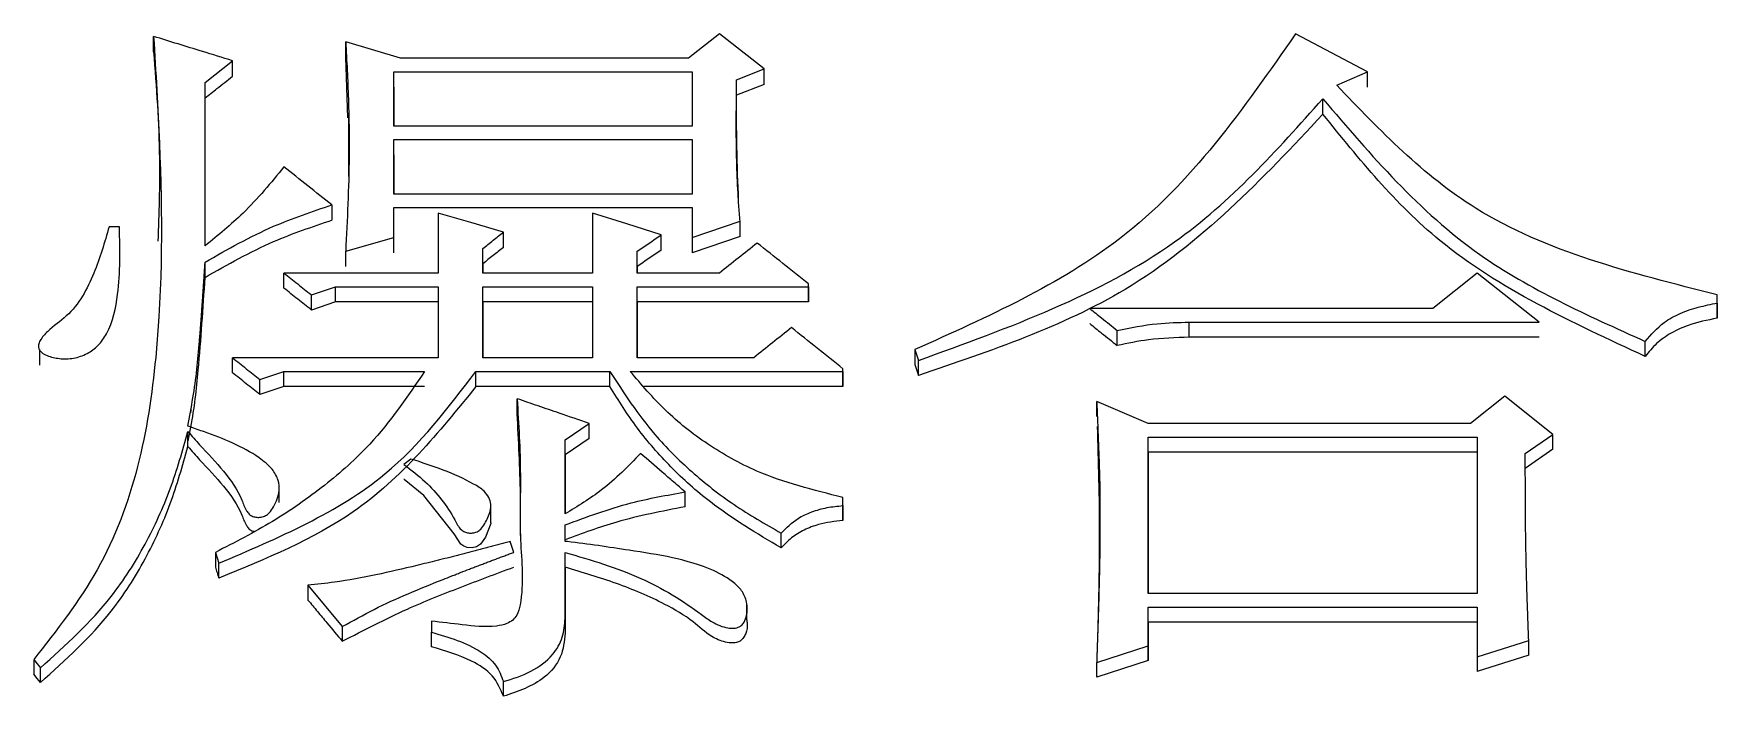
# Model space of a CAD drawing. Header units: millimetres. Extents: x 5659 to 7608, y 3628 to 5007.
# Drawn here: x 6105.15 to 6110.46, y 4806.49 to 4808.58 of the extents above; entities that cross this region are included whole.
import ezdxf

# ---------------------------------------------------------------- set-up
doc = ezdxf.new("R2010")
doc.units = ezdxf.units.MM

msp = doc.modelspace()

# ---------------------------------------------------------------- linework, layer by layer
at = {"color": 7, "linetype": 'Continuous', "lineweight": 25}
for p, q in [((6105.5261, 4808.5214), (6105.5261, 4808.5701)), ((6106.3051, 4808.5017), (6106.132, 4808.553)), ((6106.132, 4808.5043), (6106.132, 4808.553)), ((6107.3111, 4808.5787), (6107.2137, 4808.5017)), ((6107.4517, 4808.4675), (6107.3111, 4808.5787)), ((6109.3555, 4808.4589), (6109.1284, 4808.5787)), ((6106.139, 4808.3132), (6106.132, 4808.5043)), ((6105.6885, 4808.4247), (6105.775, 4808.4932)), ((6105.775, 4808.4445), (6105.775, 4808.4932)), ((6106.2834, 4808.4589), (6107.2245, 4808.4589)), ((6106.2834, 4808.2877), (6106.2834, 4808.4589)), ((6106.2834, 4808.4103), (6106.2834, 4808.4589)), ((6107.2245, 4808.4589), (6107.2245, 4808.2877)), ((6107.3652, 4808.4333), (6107.4517, 4808.4675)), ((6107.4517, 4808.4189), (6107.4517, 4808.4675)), ((6109.3555, 4808.4103), (6109.3555, 4808.4589)), ((6105.6885, 4807.9102), (6105.6885, 4808.4247)), ((6105.6885, 4808.3761), (6105.6885, 4808.4247)), ((6106.2834, 4808.4103), (6106.2834, 4808.2877)), ((6107.3652, 4808.3847), (6107.3652, 4808.4333)), ((6107.4517, 4808.4189), (6107.3652, 4808.3847)), ((6105.6885, 4807.9148), (6105.6885, 4808.3761)), ((6109.2149, 4808.3249), (6109.2149, 4808.3734)), ((6106.1409, 4808.3148), (6106.1405, 4808.1287)), ((6107.2245, 4808.2877), (6106.2834, 4808.2877)), ((6106.2834, 4808.2449), (6107.2245, 4808.2449)), ((6106.2834, 4808.0733), (6106.2834, 4808.2449)), ((6106.2834, 4808.1965), (6106.2834, 4808.2449)), ((6107.2245, 4808.2449), (6107.2245, 4808.0733)), ((6106.2834, 4808.1965), (6106.2834, 4808.0733)), ((6106.0887, 4808.039), (6106.0887, 4807.9909)), ((6107.2245, 4808.0733), (6106.2834, 4808.0733)), ((6106.2834, 4807.9359), (6106.2834, 4808.0304)), ((6106.2834, 4808.0304), (6107.2245, 4808.0304)), ((6106.2834, 4807.9823), (6106.2834, 4808.0304)), ((6107.2245, 4808.0304), (6107.2245, 4807.9359)), ((6105.418, 4807.9703), (6105.3856, 4807.9703)), ((6106.424, 4808.0132), (6106.4241, 4807.8242)), ((6106.9108, 4808.0132), (6106.9108, 4807.8242)), ((6107.2245, 4807.9359), (6107.376, 4807.9875)), ((6107.376, 4807.9395), (6107.376, 4807.9875)), ((6106.132, 4807.893), (6106.2834, 4807.9359)), ((6106.2834, 4807.888), (6106.2834, 4807.9359)), ((6106.6296, 4807.9052), (6106.6296, 4807.9531)), ((6107.1272, 4807.8966), (6107.1272, 4807.9445)), ((6107.376, 4807.9395), (6107.2245, 4807.888)), ((6107.2245, 4807.9359), (6107.2245, 4807.888)), ((6105.4199, 4807.8899), (6105.4199, 4807.8902)), ((6106.132, 4807.8451), (6106.132, 4807.893)), ((6106.5647, 4807.8242), (6106.5647, 4807.9016)), ((6106.5647, 4807.8537), (6106.5647, 4807.9016)), ((6107.0515, 4807.8242), (6107.0515, 4807.893)), ((6107.0515, 4807.8451), (6107.0515, 4807.893)), ((6105.6885, 4807.8107), (6105.6885, 4807.8586)), ((6106.4241, 4807.8242), (6105.9373, 4807.8242)), ((6106.5647, 4807.8537), (6106.5647, 4807.8242)), ((6106.9108, 4807.8242), (6106.5647, 4807.8242)), ((6107.0515, 4807.8451), (6107.0515, 4807.8242)), ((6107.3111, 4807.8242), (6107.0515, 4807.8242)), ((6109.7017, 4807.8242), (6109.5611, 4807.7124)), ((6109.8964, 4807.6693), (6109.7017, 4807.8242)), ((6106.0995, 4807.7812), (6106.4241, 4807.7812)), ((6106.0995, 4807.7334), (6106.0995, 4807.7812)), ((6106.4241, 4807.7812), (6106.4241, 4807.5573)), ((6106.5647, 4807.7812), (6106.9108, 4807.7812)), ((6106.5647, 4807.5573), (6106.5647, 4807.7812)), ((6106.5647, 4807.7334), (6106.5647, 4807.7812)), ((6106.9108, 4807.7812), (6106.9108, 4807.5573)), ((6107.0515, 4807.7812), (6107.5923, 4807.7812)), ((6107.0515, 4807.5573), (6107.0515, 4807.7812)), ((6107.0515, 4807.7334), (6107.0515, 4807.7812)), ((6107.5923, 4807.7812), (6107.5923, 4807.7898)), ((6107.5923, 4807.742), (6107.5923, 4807.7898)), ((6107.5923, 4807.7812), (6107.5923, 4807.7334)), ((6106.0238, 4807.7077), (6106.0238, 4807.7554)), ((6106.0995, 4807.7334), (6106.0238, 4807.7077)), ((6106.4241, 4807.7334), (6106.0995, 4807.7334)), ((6106.5647, 4807.7334), (6106.5647, 4807.5573)), ((6106.9108, 4807.7334), (6106.5647, 4807.7334)), ((6107.0515, 4807.7334), (6107.0515, 4807.5573)), ((6107.5923, 4807.7334), (6107.0515, 4807.7334)), ((6107.5923, 4807.7334), (6107.5923, 4807.742)), ((6109.5611, 4807.7124), (6108.4793, 4807.7124)), ((6110.4589, 4807.7296), (6110.4589, 4807.7554)), ((6110.4589, 4807.7077), (6110.4589, 4807.7554)), ((6110.4589, 4807.7296), (6110.4589, 4807.6819)), ((6108.793, 4807.6693), (6109.8964, 4807.6693)), ((6108.793, 4807.6217), (6108.793, 4807.6693)), ((6108.5659, 4807.5959), (6108.5659, 4807.6435)), ((6109.8964, 4807.6217), (6108.793, 4807.6217)), ((6110.2318, 4807.5615), (6110.2317, 4807.609)), ((6105.1663, 4807.5813), (6105.1663, 4807.5335)), ((6106.4241, 4807.5573), (6105.775, 4807.5573)), ((6106.9108, 4807.5573), (6106.5647, 4807.5573)), ((6107.4192, 4807.5573), (6107.0515, 4807.5573)), ((6107.9277, 4807.5832), (6107.9385, 4807.5487)), ((6107.9277, 4807.5832), (6107.9277, 4807.5357)), ((6107.9385, 4807.5013), (6107.9385, 4807.5487)), ((6105.9373, 4807.5142), (6106.3808, 4807.5142)), ((6106.543, 4807.5142), (6106.9649, 4807.5142)), ((6106.543, 4807.4668), (6106.543, 4807.5142)), ((6106.9649, 4807.4668), (6106.9649, 4807.5142)), ((6107.0298, 4807.5142), (6107.7005, 4807.5142)), ((6107.7005, 4807.5142), (6107.7005, 4807.5228)), ((6107.7005, 4807.4754), (6107.7005, 4807.5228)), ((6107.7005, 4807.5142), (6107.7005, 4807.4668)), ((6107.9277, 4807.5357), (6107.9385, 4807.5013)), ((6105.8616, 4807.441), (6105.8616, 4807.4883)), ((6105.9373, 4807.4668), (6105.8616, 4807.441)), ((6106.3808, 4807.4668), (6105.9373, 4807.4668)), ((6106.9649, 4807.4668), (6106.543, 4807.4668)), ((6107.7005, 4807.4668), (6107.0728, 4807.4668)), ((6107.7005, 4807.4668), (6107.7005, 4807.4754)), ((6106.6729, 4807.3807), (6106.6728, 4807.428)), ((6108.6632, 4807.3503), (6108.501, 4807.4194)), ((6108.501, 4807.3721), (6108.501, 4807.4194)), ((6109.7882, 4807.4366), (6109.6801, 4807.3503)), ((6109.9397, 4807.3158), (6109.7882, 4807.4366)), ((6106.8243, 4807.2985), (6106.9, 4807.3503)), ((6106.9, 4807.3031), (6106.9, 4807.3503)), ((6109.6801, 4807.3503), (6108.6632, 4807.3503)), ((6105.6344, 4807.2773), (6105.6344, 4807.3245)), ((6106.9, 4807.3031), (6106.8243, 4807.2514)), ((6106.8243, 4807.0652), (6106.8243, 4807.2985)), ((6106.8243, 4807.2514), (6106.8243, 4807.2985)), ((6108.6632, 4807.3071), (6109.7017, 4807.3072)), ((6108.6632, 4806.814), (6108.6632, 4807.3071)), ((6108.6632, 4807.26), (6108.6632, 4807.3071)), ((6109.7017, 4807.3072), (6109.7017, 4806.814)), ((6109.8531, 4807.2553), (6109.9397, 4807.3158)), ((6109.9397, 4807.2686), (6109.9397, 4807.3158)), ((6106.3376, 4807.2381), (6106.3159, 4807.2208)), ((6106.8243, 4807.2514), (6106.8243, 4807.0652)), ((6108.6632, 4807.26), (6108.6632, 4806.814)), ((6109.7017, 4807.26), (6108.6632, 4807.26)), ((6109.9397, 4807.2686), (6109.8532, 4807.2083)), ((6105.9223, 4807.1011), (6105.9223, 4807.1483)), ((6107.2029, 4807.0874), (6107.2029, 4807.1343)), ((6106.5898, 4807.0366), (6106.5898, 4807.0837)), ((6107.7005, 4807.0911), (6107.7005, 4807.117)), ((6107.7005, 4807.0911), (6107.7005, 4807.0442)), ((6106.8243, 4806.9785), (6106.8243, 4807.0305)), ((6106.8243, 4806.9837), (6106.8243, 4807.0305)), ((6106.662, 4806.9439), (6106.6512, 4806.9786)), ((6107.5058, 4806.9578), (6107.5058, 4807.0046)), ((6105.7209, 4806.9439), (6105.7317, 4806.9093)), ((6105.7317, 4806.8627), (6105.7317, 4806.9093)), ((6106.8243, 4806.7359), (6106.8243, 4806.9437)), ((6106.8243, 4806.897), (6106.8243, 4806.9437)), ((6106.8243, 4806.897), (6106.8243, 4806.6895)), ((6106.013, 4806.84), (6106.1212, 4806.7099)), ((6106.013, 4806.84), (6106.013, 4806.7935)), ((6109.7017, 4806.814), (6108.6632, 4806.814)), ((6107.3977, 4806.7336), (6107.3977, 4806.7804)), ((6108.6632, 4806.6492), (6108.6632, 4806.7706)), ((6108.6632, 4806.7706), (6109.7017, 4806.7706)), ((6108.6632, 4806.7242), (6108.6632, 4806.7706)), ((6109.7017, 4806.7706), (6109.7017, 4806.6145)), ((6106.1212, 4806.7099), (6106.1212, 4806.6636)), ((6106.4024, 4806.7272), (6106.4024, 4806.6926)), ((6106.8243, 4806.7359), (6106.8243, 4806.6895)), ((6108.6632, 4806.7242), (6108.6632, 4806.6029)), ((6109.7017, 4806.7242), (6108.6632, 4806.7242)), ((6106.4024, 4806.6462), (6106.4024, 4806.6926)), ((6108.501, 4806.5971), (6108.6632, 4806.6492)), ((6108.6632, 4806.6029), (6108.6632, 4806.6492)), ((6109.7017, 4806.6145), (6109.864, 4806.6665)), ((6109.864, 4806.6202), (6109.864, 4806.6665)), ((6105.1477, 4806.6056), (6105.1477, 4806.5594)), ((6108.6632, 4806.6029), (6108.501, 4806.5509)), ((6108.501, 4806.5509), (6108.501, 4806.5971)), ((6109.864, 4806.6202), (6109.7017, 4806.5682)), ((6109.7017, 4806.6145), (6109.7017, 4806.5682)), ((6105.1692, 4806.5335), (6105.1692, 4806.5797)), ((6106.6296, 4806.4902), (6106.6296, 4806.5363))]:
    msp.add_line(p, q, dxfattribs=at)
at = {"color": 7, "linetype": 'Continuous', "lineweight": 25, "flags": 128}
for points in [[(6107.2137, 4808.5017), (6106.7594, 4808.5017), (6106.3051, 4808.5017)], [(6109.2582, 4808.4162), (6109.2825, 4808.4269), (6109.3069, 4808.4376), (6109.3312, 4808.4483), (6109.3555, 4808.4589)], [(6106.6296, 4807.9531), (6106.5268, 4807.9832), (6106.424, 4808.0132)], [(6107.1272, 4807.9445), (6107.019, 4807.9789), (6106.9108, 4808.0132)], [(6105.9373, 4807.7764), (6105.9373, 4807.7885), (6105.9373, 4807.8005), (6105.9373, 4807.8242)], [(6106.0238, 4807.7554), (6106.0617, 4807.7683), (6106.0995, 4807.7812)], [(6110.4589, 4807.6819), (6110.4589, 4807.6963), (6110.4589, 4807.7077)], [(6105.775, 4807.5099), (6105.775, 4807.5218), (6105.775, 4807.5338), (6105.775, 4807.5573)], [(6105.8616, 4807.4883), (6105.8994, 4807.5013), (6105.9373, 4807.5142)], [(6105.9373, 4807.4668), (6105.9373, 4807.4861), (6105.9373, 4807.5001), (6105.9373, 4807.5142)], [(6106.5895, 4807.0366), (6106.5896, 4807.0349), (6106.5731, 4806.9921), (6106.5569, 4806.9694), (6106.5449, 4806.9617), (6106.5307, 4806.9581), (6106.5156, 4806.9588), (6106.5043, 4806.9629), (6106.4952, 4806.97), (6106.4746, 4807.0024), (6106.3787, 4807.1231), (6106.3166, 4807.1733), (6106.3159, 4807.1738), (6106.3159, 4807.1738)], [(6107.7005, 4807.0702), (6107.7005, 4807.0858), (6107.7005, 4807.117)], [(6107.7005, 4807.0442), (6107.7005, 4807.053), (6107.7005, 4807.0587), (6107.7005, 4807.0645), (6107.7005, 4807.0702)], [(6105.7209, 4806.9439), (6105.7209, 4806.9247), (6105.7209, 4806.911), (6105.7209, 4806.8973)], [(6105.1477, 4806.6057), (6105.1585, 4806.5927), (6105.1692, 4806.5797)], [(6105.1692, 4806.5335), (6105.1638, 4806.54), (6105.1584, 4806.5466), (6105.1477, 4806.5594)]]:
    msp.add_lwpolyline(points, dxfattribs=at)
at = {"color": 7, "linetype": 'Continuous', "lineweight": 25}
for points, knots in [([(6105.5261, 4808.5701), (6105.5329, 4808.458), (6105.5532, 4808.1219), (6105.5559, 4807.5584), (6105.4412, 4806.9807), (6105.22, 4806.6979), (6105.1478, 4806.6057)], [0, 0, 0, 0, 0.166548, 0.499383, 0.836688, 1, 1, 1, 1]), ([(6105.775, 4808.4932), (6105.7433, 4808.503), (6105.6859, 4808.5207), (6105.603, 4808.5464), (6105.5518, 4808.5622), (6105.5262, 4808.5701)], [0, 0, 0, 0, 0.382595, 0.691297, 1, 1, 1, 1]), ([(6106.132, 4808.553), (6106.1352, 4808.493), (6106.1417, 4808.3729), (6106.1448, 4808.1528), (6106.1369, 4807.9927), (6106.132, 4807.893)], [0, 0, 0, 0, 0.273667, 0.547376, 1, 1, 1, 1]), ([(6109.1284, 4808.5787), (6108.9645, 4808.3429), (6108.6663, 4807.9138), (6108.1571, 4807.6859), (6107.9277, 4807.5832)], [0, 0, 0, 0, 0.549466, 1, 1, 1, 1]), ([(6105.5261, 4808.5213), (6105.5345, 4808.4094), (6105.5493, 4808.2111), (6105.5427, 4808.0113), (6105.5398, 4807.9243)], [0, 0, 0, 0, 0.564585, 1, 1, 1, 1]), ([(6105.6885, 4808.3761), (6105.701, 4808.386), (6105.7216, 4808.4023), (6105.7505, 4808.4251), (6105.7668, 4808.438), (6105.775, 4808.4445)], [0, 0, 0, 0, 0.4329059, 0.716452, 1, 1, 1, 1]), ([(6107.376, 4807.9875), (6107.3746, 4808.0043), (6107.3726, 4808.0295), (6107.3686, 4808.0883), (6107.3666, 4808.1346), (6107.3655, 4808.1767), (6107.3652, 4808.1893), (6107.3649, 4808.2019), (6107.3647, 4808.2145), (6107.3645, 4808.2313), (6107.3643, 4808.2481), (6107.3642, 4808.2649), (6107.3642, 4808.2776), (6107.3642, 4808.2902), (6107.3642, 4808.3028), (6107.3642, 4808.3154), (6107.3642, 4808.3259), (6107.3643, 4808.3343), (6107.3643, 4808.3406), (6107.3644, 4808.3469), (6107.3644, 4808.3532), (6107.3644, 4808.3595), (6107.3645, 4808.3658), (6107.3645, 4808.3721), (6107.3646, 4808.3805), (6107.3647, 4808.3889), (6107.3648, 4808.3973), (6107.3648, 4808.4036), (6107.3649, 4808.4098), (6107.365, 4808.4161), (6107.3651, 4808.424), (6107.3651, 4808.4297), (6107.3652, 4808.4333)], [0, 0, 0, 0, 0.113118, 0.169677, 0.395941, 0.424221, 0.4525, 0.480779, 0.509059, 0.537338, 0.593897, 0.622177, 0.650456, 0.678735, 0.707015, 0.735294, 0.763573, 0.777713, 0.791853, 0.805993, 0.820132, 0.834272, 0.848412, 0.862551, 0.876691, 0.90497, 0.91911, 0.93325, 0.947389, 0.961529, 0.975669, 1, 1, 1, 1]), ([(6110.4589, 4807.7554), (6110.1879, 4807.8237), (6109.7111, 4807.9439), (6109.3947, 4808.2738), (6109.2582, 4808.4162)], [0, 0, 0, 0, 0.568428, 1, 1, 1, 1]), ([(6107.3716, 4808.0509), (6107.3716, 4808.0509), (6107.3716, 4808.051), (6107.3716, 4808.0531), (6107.3698, 4808.0958), (6107.3658, 4808.196), (6107.3652, 4808.2882), (6107.3651, 4808.3379), (6107.3651, 4808.3556), (6107.3651, 4808.3618), (6107.365, 4808.3615), (6107.365, 4808.3613)], [0, 0, 0, 0, 0.0066914, 0.0176059, 0.0437839, 0.5138257, 0.7288407, 0.8737613, 0.9090141, 0.9446975, 1, 1, 1, 1]), ([(6107.9385, 4807.5487), (6108.2261, 4807.6526), (6108.7331, 4807.8357), (6109.0694, 4808.211), (6109.2149, 4808.3734)], [0, 0, 0, 0, 0.567325, 1, 1, 1, 1]), ([(6109.2149, 4808.3734), (6109.3663, 4808.1958), (6109.641, 4807.8735), (6110.0487, 4807.691), (6110.2317, 4807.609)], [0, 0, 0, 0, 0.5512468, 1, 1, 1, 1]), ([(6109.2149, 4808.3249), (6109.0231, 4808.1208), (6108.6753, 4807.7507), (6108.1667, 4807.5785), (6107.9385, 4807.5013)], [0, 0, 0, 0, 0.551269, 1, 1, 1, 1]), ([(6110.2318, 4807.5615), (6110.0004, 4807.6683), (6109.5931, 4807.8563), (6109.329, 4808.1835), (6109.2149, 4808.3249)], [0, 0, 0, 0, 0.567951, 1, 1, 1, 1]), ([(6105.9373, 4808.1591), (6105.8963, 4808.109), (6105.8226, 4808.0188), (6105.7297, 4807.9435), (6105.6885, 4807.9102)], [0, 0, 0, 0, 0.556387, 1, 1, 1, 1]), ([(6106.0887, 4808.039), (6106.0635, 4808.059), (6106.013, 4808.0991), (6105.9625, 4808.1391), (6105.9373, 4808.1591)], [0, 0, 0, 0, 0.499997, 1, 1, 1, 1]), ([(6105.6885, 4807.8586), (6105.7591, 4807.8988), (6105.8856, 4807.9709), (6106.0265, 4808.0181), (6106.0887, 4808.039)], [0, 0, 0, 0, 0.557889, 1, 1, 1, 1]), ([(6105.3856, 4807.9703), (6105.3714, 4807.9211), (6105.343, 4807.8224), (6105.2791, 4807.7036), (6105.1998, 4807.6502), (6105.1707, 4807.6182), (6105.1626, 4807.5999), (6105.1621, 4807.5894), (6105.1656, 4807.5809), (6105.1748, 4807.5717), (6105.1958, 4807.5609), (6105.2302, 4807.553), (6105.2746, 4807.5537), (6105.3173, 4807.5687), (6105.3538, 4807.5955), (6105.3951, 4807.6567), (6105.4215, 4807.7846), (6105.4205, 4807.8981), (6105.4181, 4807.9692), (6105.418, 4807.9703)], [0, 0, 0, 0, 0.151237, 0.303887, 0.374012, 0.409203, 0.423454, 0.431523, 0.439658, 0.449578, 0.466985, 0.502292, 0.540771, 0.580872, 0.619436, 0.662511, 0.788748, 0.996835, 1, 1, 1, 1]), ([(6105.6885, 4807.8107), (6105.7591, 4807.8509), (6105.8857, 4807.923), (6106.0265, 4807.9701), (6106.0887, 4807.9909)], [0, 0, 0, 0, 0.5578529, 1, 1, 1, 1]), ([(6106.5647, 4807.9016), (6106.5755, 4807.9102), (6106.5971, 4807.9274), (6106.6188, 4807.9445), (6106.6296, 4807.9531)], [0, 0, 0, 0, 0.500001, 1, 1, 1, 1]), ([(6107.0515, 4807.893), (6107.0641, 4807.9016), (6107.0893, 4807.9188), (6107.1146, 4807.9359), (6107.1272, 4807.9445)], [0, 0, 0, 0, 0.500001, 1, 1, 1, 1]), ([(6107.4301, 4807.9188), (6107.4102, 4807.903), (6107.3706, 4807.8715), (6107.3309, 4807.84), (6107.3111, 4807.8242)], [0, 0, 0, 0, 0.500001, 1, 1, 1, 1]), ([(6107.5923, 4807.7898), (6107.5653, 4807.8113), (6107.5112, 4807.8543), (6107.4571, 4807.8973), (6107.4301, 4807.9188)], [0, 0, 0, 0, 0.5, 1, 1, 1, 1]), ([(6106.6296, 4807.9052), (6106.6188, 4807.8966), (6106.5971, 4807.8794), (6106.5755, 4807.8622), (6106.5647, 4807.8537)], [0, 0, 0, 0, 0.499997, 1, 1, 1, 1]), ([(6107.1272, 4807.8966), (6107.1146, 4807.888), (6107.0893, 4807.8708), (6107.0641, 4807.8537), (6107.0515, 4807.8451)], [0, 0, 0, 0, 0.499997, 1, 1, 1, 1]), ([(6105.6344, 4807.3417), (6105.6452, 4807.4011), (6105.6613, 4807.4902), (6105.6689, 4807.5875), (6105.6723, 4807.6286), (6105.6735, 4807.6435), (6105.6744, 4807.6548), (6105.6752, 4807.666), (6105.6761, 4807.6772), (6105.6768, 4807.6865), (6105.6774, 4807.6959), (6105.678, 4807.7033), (6105.6785, 4807.7108), (6105.679, 4807.7183), (6105.6796, 4807.7257), (6105.6802, 4807.7351), (6105.6807, 4807.7426), (6105.6814, 4807.7519), (6105.6819, 4807.7594), (6105.6824, 4807.7668), (6105.6829, 4807.7743), (6105.6834, 4807.7818), (6105.684, 4807.7911), (6105.6845, 4807.7986), (6105.6852, 4807.8079), (6105.6856, 4807.8154), (6105.6863, 4807.8247), (6105.6867, 4807.8322), (6105.6872, 4807.8397), (6105.6878, 4807.8478), (6105.6882, 4807.8541), (6105.6885, 4807.8586)], [0, 0, 0, 0, 0.346641, 0.519778, 0.563061, 0.584702, 0.606343, 0.627984, 0.649626, 0.671267, 0.682088, 0.703729, 0.714549, 0.72537, 0.747011, 0.757832, 0.779473, 0.790294, 0.811935, 0.822756, 0.833576, 0.855218, 0.866038, 0.88768, 0.8985, 0.920141, 0.930962, 0.952603, 0.963424, 0.974245, 1, 1, 1, 1]), ([(6105.6344, 4807.2945), (6105.6376, 4807.3093), (6105.6534, 4807.3832), (6105.6667, 4807.5069), (6105.6789, 4807.6644), (6105.6853, 4807.762), (6105.6885, 4807.8107)], [0, 0, 0, 0, 0.086672, 0.433942, 0.716948, 1, 1, 1, 1]), ([(6105.9373, 4807.8242), (6105.9517, 4807.8127), (6105.9805, 4807.7898), (6106.0094, 4807.7668), (6106.0238, 4807.7554)], [0, 0, 0, 0, 0.499999, 1, 1, 1, 1]), ([(6106.0238, 4807.7077), (6106.0094, 4807.7191), (6105.9805, 4807.742), (6105.9517, 4807.7649), (6105.9373, 4807.7764)], [0, 0, 0, 0, 0.5, 1, 1, 1, 1]), ([(6108.4793, 4807.7124), (6108.4917, 4807.7025), (6108.5123, 4807.6861), (6108.5412, 4807.6632), (6108.5576, 4807.65), (6108.5659, 4807.6435)], [0, 0, 0, 0, 0.428307, 0.714154, 1, 1, 1, 1]), ([(6110.2317, 4807.609), (6110.2501, 4807.6303), (6110.2808, 4807.6657), (6110.3417, 4807.6984), (6110.3987, 4807.7181), (6110.4388, 4807.7258), (6110.4589, 4807.7296)], [0, 0, 0, 0, 0.329917, 0.550134, 0.774051, 1, 1, 1, 1]), ([(6107.5382, 4807.6521), (6107.5184, 4807.6363), (6107.4787, 4807.6047), (6107.4391, 4807.5731), (6107.4192, 4807.5573)], [0, 0, 0, 0, 0.500001, 1, 1, 1, 1]), ([(6107.7005, 4807.5228), (6107.6735, 4807.5444), (6107.6194, 4807.5875), (6107.5653, 4807.6306), (6107.5382, 4807.6521)], [0, 0, 0, 0, 0.5, 1, 1, 1, 1]), ([(6108.4793, 4807.6647), (6108.4917, 4807.6549), (6108.5123, 4807.6385), (6108.5412, 4807.6156), (6108.5576, 4807.6024), (6108.5659, 4807.5959)], [0, 0, 0, 0, 0.4285576, 0.7142788, 1, 1, 1, 1]), ([(6108.5659, 4807.6435), (6108.6077, 4807.6519), (6108.6825, 4807.667), (6108.7592, 4807.6686), (6108.793, 4807.6693)], [0, 0, 0, 0, 0.559043, 1, 1, 1, 1]), ([(6110.4589, 4807.6819), (6110.4278, 4807.6757), (6110.3769, 4807.6657), (6110.313, 4807.6362), (6110.2653, 4807.604), (6110.2428, 4807.5756), (6110.2318, 4807.5615)], [0, 0, 0, 0, 0.34797, 0.569793, 0.78749, 1, 1, 1, 1]), ([(6108.793, 4807.6217), (6108.75, 4807.6205), (6108.6733, 4807.6183), (6108.5987, 4807.6027), (6108.5659, 4807.5959)], [0, 0, 0, 0, 0.5608916, 1, 1, 1, 1]), ([(6105.775, 4807.5573), (6105.7894, 4807.5458), (6105.8183, 4807.5228), (6105.8471, 4807.4998), (6105.8616, 4807.4883)], [0, 0, 0, 0, 0.4999995, 1, 1, 1, 1]), ([(6106.3808, 4807.5142), (6106.3272, 4807.4352), (6106.2384, 4807.304), (6106.0668, 4807.1516), (6105.9031, 4807.037), (6105.7819, 4806.9751), (6105.7209, 4806.9439)], [0, 0, 0, 0, 0.333002, 0.552476, 0.774971, 1, 1, 1, 1]), ([(6105.7317, 4806.9093), (6105.9202, 4806.9897), (6106.2517, 4807.131), (6106.4552, 4807.3987), (6106.543, 4807.5142)], [0, 0, 0, 0, 0.568507, 1, 1, 1, 1]), ([(6105.8616, 4807.441), (6105.8471, 4807.4525), (6105.8183, 4807.4754), (6105.7894, 4807.4984), (6105.775, 4807.5099)], [0, 0, 0, 0, 0.5, 1, 1, 1, 1]), ([(6106.9649, 4807.5142), (6107.0095, 4807.4459), (6107.0833, 4807.3327), (6107.2219, 4807.1958), (6107.355, 4807.0909), (6107.4553, 4807.0334), (6107.5058, 4807.0046)], [0, 0, 0, 0, 0.333809, 0.553089, 0.775219, 1, 1, 1, 1]), ([(6107.7005, 4807.117), (6107.6076, 4807.1401), (6107.4556, 4807.1778), (6107.2714, 4807.2818), (6107.1366, 4807.3883), (6107.0652, 4807.4725), (6107.0298, 4807.5142)], [0, 0, 0, 0, 0.347456, 0.568585, 0.785979, 1, 1, 1, 1]), ([(6106.543, 4807.4668), (6106.4257, 4807.322), (6106.2124, 4807.059), (6105.8808, 4806.9236), (6105.7317, 4806.8627)], [0, 0, 0, 0, 0.550322, 1, 1, 1, 1]), ([(6107.5058, 4806.9578), (6107.4289, 4807.0035), (6107.3029, 4807.0782), (6107.156, 4807.211), (6107.0488, 4807.3331), (6106.9928, 4807.4224), (6106.9649, 4807.4668)], [0, 0, 0, 0, 0.346062, 0.56664, 0.784508, 1, 1, 1, 1]), ([(6105.6431, 4807.3836), (6105.6431, 4807.3836), (6105.6431, 4807.3835), (6105.6432, 4807.3839), (6105.6434, 4807.3851), (6105.644, 4807.3883), (6105.6447, 4807.3917), (6105.645, 4807.3937)], [0, 0, 0, 0, 0.025297, 0.141451, 0.270493, 0.58461, 1, 1, 1, 1]), ([(6106.6728, 4807.428), (6106.6777, 4807.348), (6106.6866, 4807.2), (6106.6782, 4806.9837), (6106.6963, 4806.8352), (6106.6757, 4806.7497), (6106.6597, 4806.7294), (6106.6374, 4806.7168), (6106.5831, 4806.7059), (6106.5024, 4806.7153), (6106.4346, 4806.7233), (6106.4024, 4806.7272)], [0, 0, 0, 0, 0.257644, 0.476383, 0.695117, 0.731864, 0.752184, 0.772582, 0.805413, 0.907666, 1, 1, 1, 1]), ([(6106.9, 4807.3503), (6106.8686, 4807.361), (6106.8151, 4807.3794), (6106.7394, 4807.4052), (6106.695, 4807.4204), (6106.6728, 4807.428)], [0, 0, 0, 0, 0.414509, 0.707253, 1, 1, 1, 1]), ([(6108.501, 4807.4194), (6108.5014, 4807.4112), (6108.502, 4807.3989), (6108.5029, 4807.3785), (6108.5037, 4807.3581), (6108.5045, 4807.3377), (6108.5053, 4807.3172), (6108.5059, 4807.3009), (6108.5065, 4807.2845), (6108.507, 4807.2723), (6108.508, 4807.2477), (6108.5112, 4807.1618), (6108.5117, 4807.0758), (6108.5113, 4806.9979), (6108.5112, 4806.9815), (6108.511, 4806.9651), (6108.5108, 4806.9487), (6108.5106, 4806.9323), (6108.5103, 4806.9159), (6108.5101, 4806.9036), (6108.5098, 4806.8933), (6108.5096, 4806.883), (6108.5095, 4806.8748), (6108.5093, 4806.8666), (6108.5091, 4806.8584), (6108.5089, 4806.8502), (6108.5086, 4806.84), (6108.5084, 4806.8318), (6108.5082, 4806.8235), (6108.508, 4806.8153), (6108.5078, 4806.8071), (6108.5075, 4806.7969), (6108.5073, 4806.7887), (6108.507, 4806.7804), (6108.5068, 4806.7722), (6108.5066, 4806.764), (6108.5063, 4806.7558), (6108.5061, 4806.7476), (6108.5058, 4806.7394), (6108.5055, 4806.7291), (6108.5052, 4806.7209), (6108.5049, 4806.7106), (6108.5046, 4806.7024), (6108.5043, 4806.6942), (6108.5041, 4806.686), (6108.5038, 4806.6778), (6108.5034, 4806.6675), (6108.5031, 4806.6593), (6108.5029, 4806.6511), (6108.5026, 4806.6429), (6108.5023, 4806.6346), (6108.502, 4806.6264), (6108.5017, 4806.6185), (6108.5014, 4806.6087), (6108.5011, 4806.601), (6108.501, 4806.5971)], [0, 0, 0, 0, 0.029904, 0.044856, 0.07476, 0.104664, 0.119616, 0.14952, 0.164472, 0.179424, 0.194376, 0.254184, 0.493446, 0.508398, 0.538302, 0.553254, 0.568206, 0.59811, 0.613062, 0.628014, 0.642966, 0.650442, 0.665394, 0.67287, 0.680346, 0.695298, 0.702774, 0.717726, 0.725202, 0.732678, 0.74763, 0.755106, 0.770057, 0.777533, 0.785009, 0.799961, 0.807437, 0.814913, 0.829865, 0.837341, 0.852293, 0.859769, 0.874721, 0.882197, 0.889673, 0.904625, 0.912101, 0.927053, 0.934529, 0.942005, 0.956957, 0.964433, 0.971909, 0.985954, 1, 1, 1, 1]), ([(6105.6344, 4807.3244), (6105.6466, 4807.3106), (6105.7075, 4807.2417), (6105.7862, 4807.165), (6105.8142, 4807.0817), (6105.8266, 4807.0641), (6105.8382, 4807.0569), (6105.8516, 4807.0538), (6105.8655, 4807.0543), (6105.8794, 4807.059), (6105.8937, 4807.07), (6105.9104, 4807.0964), (6105.9241, 4807.1314), (6105.9206, 4807.1735), (6105.8993, 4807.2108), (6105.8253, 4807.2709), (6105.7318, 4807.3079), (6105.6539, 4807.3347), (6105.6367, 4807.3409), (6105.6344, 4807.3417)], [0, 0, 0, 0, 0.066203, 0.331418, 0.376174, 0.392134, 0.408285, 0.422252, 0.437571, 0.454108, 0.470588, 0.499884, 0.567199, 0.607022, 0.655995, 0.720748, 0.938177, 0.991744, 1, 1, 1, 1]), ([(6106.6833, 4806.9973), (6106.6836, 4807.0405), (6106.6843, 4807.1685), (6106.6774, 4807.2961), (6106.6729, 4807.3807)], [0, 0, 0, 0, 0.336896, 1, 1, 1, 1]), ([(6108.5025, 4807.341), (6108.5059, 4807.23), (6108.5109, 4807.0651), (6108.508, 4806.8521), (6108.5058, 4806.7508), (6108.5045, 4806.7032), (6108.5038, 4806.6788), (6108.5036, 4806.6727), (6108.5035, 4806.6688)], [0, 0, 0, 0, 0.503814, 0.747752, 0.874235, 0.934549, 0.957165, 1, 1, 1, 1]), ([(6105.1692, 4806.5797), (6105.2485, 4806.6514), (6105.3782, 4806.7688), (6105.5026, 4806.9677), (6105.5831, 4807.1427), (6105.6173, 4807.264), (6105.6344, 4807.3244)], [0, 0, 0, 0, 0.345608, 0.56562, 0.783503, 1, 1, 1, 1]), ([(6105.1692, 4806.5335), (6105.2485, 4806.6051), (6105.3782, 4806.7223), (6105.5026, 4806.921), (6105.5831, 4807.0957), (6105.6173, 4807.2169), (6105.6344, 4807.2773)], [0, 0, 0, 0, 0.345691, 0.565702, 0.783554, 1, 1, 1, 1]), ([(6105.6344, 4807.2773), (6105.6466, 4807.2635), (6105.7075, 4807.1945), (6105.7861, 4807.1184), (6105.8142, 4807.0349), (6105.8263, 4807.0178), (6105.8353, 4807.0113), (6105.8414, 4807.01), (6105.8427, 4807.0097)], [0, 0, 0, 0, 0.160679, 0.804376, 0.910674, 0.949608, 0.989033, 1, 1, 1, 1]), ([(6106.3159, 4807.2208), (6106.3388, 4807.2033), (6106.3825, 4807.1699), (6106.4362, 4807.1106), (6106.4712, 4807.0586), (6106.4889, 4807.0202), (6106.5067, 4807.0076), (6106.5192, 4807.0044), (6106.5328, 4807.0045), (6106.5467, 4807.0083), (6106.5609, 4807.0184), (6106.575, 4807.0409), (6106.5878, 4807.067), (6106.5916, 4807.0961), (6106.5839, 4807.1179), (6106.5667, 4807.1411), (6106.5174, 4807.1708), (6106.4401, 4807.2049), (6106.3719, 4807.227), (6106.3376, 4807.2381)], [0, 0, 0, 0, 0.117411, 0.224514, 0.331514, 0.385099, 0.401502, 0.417942, 0.434593, 0.453955, 0.473463, 0.503457, 0.565822, 0.597864, 0.6299, 0.663784, 0.718184, 0.85806, 1, 1, 1, 1]), ([(6107.0623, 4807.2553), (6107.0231, 4807.2153), (6106.9527, 4807.1431), (6106.8638, 4807.0892), (6106.8243, 4807.0652)], [0, 0, 0, 0, 0.555111, 1, 1, 1, 1]), ([(6107.2029, 4807.1343), (6107.1909, 4807.1447), (6107.1668, 4807.1654), (6107.1199, 4807.2058), (6107.085, 4807.2357), (6107.0623, 4807.2553)], [0, 0, 0, 0, 0.25711, 0.51422, 1, 1, 1, 1]), ([(6109.864, 4806.6665), (6109.8635, 4806.6786), (6109.8628, 4806.6967), (6109.862, 4806.7208), (6109.8613, 4806.7388), (6109.8606, 4806.7569), (6109.86, 4806.775), (6109.8594, 4806.793), (6109.8589, 4806.8081), (6109.8585, 4806.8201), (6109.8582, 4806.8291), (6109.858, 4806.8382), (6109.8577, 4806.8472), (6109.8574, 4806.8562), (6109.8572, 4806.8653), (6109.8569, 4806.8743), (6109.8567, 4806.8833), (6109.8565, 4806.8923), (6109.8562, 4806.9014), (6109.856, 4806.9104), (6109.8558, 4806.9194), (6109.8556, 4806.9284), (6109.8555, 4806.9375), (6109.8553, 4806.9465), (6109.8551, 4806.9555), (6109.855, 4806.9645), (6109.8548, 4806.9735), (6109.8547, 4806.9826), (6109.8546, 4806.9916), (6109.8544, 4807.0006), (6109.8543, 4807.0096), (6109.8542, 4807.0186), (6109.8541, 4807.0277), (6109.854, 4807.0367), (6109.8539, 4807.0457), (6109.8539, 4807.0547), (6109.8538, 4807.0637), (6109.8537, 4807.0727), (6109.8537, 4807.0818), (6109.8536, 4807.0908), (6109.8535, 4807.0998), (6109.8535, 4807.1118), (6109.8534, 4807.1238), (6109.8534, 4807.1358), (6109.8534, 4807.1448), (6109.8533, 4807.1538), (6109.8533, 4807.1629), (6109.8533, 4807.1719), (6109.8533, 4807.1809), (6109.8532, 4807.1899), (6109.8532, 4807.1989), (6109.8532, 4807.2079), (6109.8532, 4807.2154), (6109.8532, 4807.2214), (6109.8532, 4807.2259), (6109.8532, 4807.2304), (6109.8532, 4807.2349), (6109.8532, 4807.2394), (6109.8532, 4807.2439), (6109.8532, 4807.2492), (6109.8531, 4807.253), (6109.8531, 4807.2553)], [0, 0, 0, 0, 0.061285, 0.091928, 0.12257, 0.153213, 0.183855, 0.214498, 0.24514, 0.260462, 0.275783, 0.291104, 0.306426, 0.321747, 0.337068, 0.352389, 0.367711, 0.383032, 0.398353, 0.413674, 0.428996, 0.444317, 0.459638, 0.47496, 0.490281, 0.505602, 0.520923, 0.536245, 0.551566, 0.566887, 0.582209, 0.59753, 0.612851, 0.628172, 0.643494, 0.658815, 0.674136, 0.689457, 0.704779, 0.7201, 0.735421, 0.750743, 0.781385, 0.796706, 0.812028, 0.827349, 0.84267, 0.857991, 0.873313, 0.888634, 0.903955, 0.919277, 0.934598, 0.942258, 0.949919, 0.95758, 0.96524, 0.972901, 0.980562, 0.988222, 1, 1, 1, 1]), ([(6106.8243, 4807.0305), (6106.8927, 4807.0558), (6107.0153, 4807.1011), (6107.1455, 4807.1241), (6107.2029, 4807.1343)], [0, 0, 0, 0, 0.55855, 1, 1, 1, 1]), ([(6107.2029, 4807.0874), (6107.1301, 4807.0734), (6107.0004, 4807.0486), (6106.878, 4807.0035), (6106.8243, 4806.9837)], [0, 0, 0, 0, 0.561231, 1, 1, 1, 1]), ([(6107.5058, 4807.0046), (6107.5223, 4807.0212), (6107.5499, 4807.0489), (6107.6023, 4807.0724), (6107.6501, 4807.0863), (6107.6837, 4807.0895), (6107.7005, 4807.0911)], [0, 0, 0, 0, 0.330678, 0.55099, 0.77457, 1, 1, 1, 1]), ([(6107.7005, 4807.0442), (6107.6746, 4807.0412), (6107.632, 4807.0363), (6107.5775, 4807.0155), (6107.5367, 4806.9908), (6107.516, 4806.9687), (6107.5058, 4806.9578)], [0, 0, 0, 0, 0.347151, 0.569168, 0.786857, 1, 1, 1, 1]), ([(6106.6512, 4806.9786), (6106.6486, 4806.9779), (6106.6433, 4806.9764), (6106.6353, 4806.9743), (6106.6274, 4806.9721), (6106.6168, 4806.9693), (6106.6062, 4806.9664), (6106.5956, 4806.9636), (6106.5877, 4806.9615), (6106.5771, 4806.9586), (6106.5665, 4806.9558), (6106.5559, 4806.953), (6106.5479, 4806.9509), (6106.5373, 4806.948), (6106.5267, 4806.9452), (6106.5135, 4806.9418), (6106.5002, 4806.9383), (6106.4843, 4806.9342), (6106.463, 4806.9287), (6106.4417, 4806.9233), (6106.4044, 4806.914), (6106.2922, 4806.8871), (6106.1572, 4806.8557), (6106.0411, 4806.843), (6106.013, 4806.84)], [0, 0, 0, 0, 0.012619, 0.025237, 0.037856, 0.050474, 0.075711, 0.08833, 0.100948, 0.113567, 0.138804, 0.151422, 0.164041, 0.176659, 0.201896, 0.214515, 0.239752, 0.264989, 0.290226, 0.3407, 0.365937, 0.466887, 0.870929, 1, 1, 1, 1]), ([(6106.8243, 4806.9437), (6106.9055, 4806.9198), (6107.06, 4806.8743), (6107.2074, 4806.7846), (6107.2897, 4806.721), (6107.3252, 4806.7067), (6107.354, 4806.7038), (6107.369, 4806.7062), (6107.3813, 4806.7135), (6107.3913, 4806.7263), (6107.3993, 4806.7498), (6107.3997, 4806.7831), (6107.3864, 4806.819), (6107.3506, 4806.8564), (6107.2369, 4806.9188), (6107.0511, 4806.9462), (6106.8944, 4806.9707), (6106.8267, 4806.9782), (6106.8243, 4806.9784)], [0, 0, 0, 0, 0.188824, 0.359425, 0.391174, 0.431004, 0.443042, 0.4552, 0.463942, 0.475035, 0.493349, 0.52466, 0.556942, 0.585534, 0.64557, 0.848774, 0.994709, 1, 1, 1, 1]), ([(6106.1212, 4806.7099), (6106.1543, 4806.7284), (6106.2558, 4806.7851), (6106.3747, 4806.8327), (6106.4621, 4806.8676), (6106.4806, 4806.8749), (6106.4991, 4806.8822), (6106.5154, 4806.8885), (6106.5293, 4806.8938), (6106.5363, 4806.8965), (6106.5456, 4806.9), (6106.5549, 4806.9036), (6106.5642, 4806.9071), (6106.5712, 4806.9098), (6106.5805, 4806.9133), (6106.5898, 4806.9168), (6106.5991, 4806.9203), (6106.6061, 4806.9229), (6106.6154, 4806.9265), (6106.6247, 4806.93), (6106.634, 4806.9334), (6106.641, 4806.9361), (6106.6504, 4806.9396), (6106.6574, 4806.9422), (6106.662, 4806.9439)], [0, 0, 0, 0, 0.194919, 0.596792, 0.647185, 0.672381, 0.697577, 0.74797, 0.760568, 0.773166, 0.785764, 0.81096, 0.823558, 0.836156, 0.848754, 0.873951, 0.886549, 0.899147, 0.911745, 0.936941, 0.949539, 0.962137, 0.974736, 1, 1, 1, 1]), ([(6106.1212, 4806.6636), (6106.1889, 4806.6987), (6106.3095, 4806.7613), (6106.4931, 4806.8338), (6106.6057, 4806.8761), (6106.662, 4806.8973)], [0, 0, 0, 0, 0.390671, 0.695193, 1, 1, 1, 1]), ([(6107.3963, 4806.7335), (6107.3973, 4806.7287), (6107.4005, 4806.7137), (6107.3966, 4806.6933), (6107.3883, 4806.6754), (6107.3793, 4806.6655), (6107.3674, 4806.6595), (6107.3505, 4806.6572), (6107.3219, 4806.6617), (6107.2758, 4806.6812), (6107.2227, 4806.7334), (6107.1225, 4806.7915), (6106.9866, 4806.8487), (6106.8786, 4806.8809), (6106.8243, 4806.897)], [0, 0, 0, 0, 0.023255, 0.07257, 0.095864, 0.11539, 0.131905, 0.152492, 0.186456, 0.253587, 0.364428, 0.517728, 0.757657, 1, 1, 1, 1]), ([(6106.013, 4806.7935), (6106.023, 4806.7815), (6106.043, 4806.7575), (6106.079, 4806.7142), (6106.1051, 4806.6829), (6106.1212, 4806.6636)], [0, 0, 0, 0, 0.277089, 0.554178, 1, 1, 1, 1]), ([(6106.6296, 4806.5363), (6106.6591, 4806.5456), (6106.7173, 4806.5641), (6106.7841, 4806.6135), (6106.8197, 4806.6751), (6106.8228, 4806.7158), (6106.8243, 4806.7359)], [0, 0, 0, 0, 0.291567, 0.574035, 0.788626, 1, 1, 1, 1]), ([(6106.4024, 4806.6926), (6106.4575, 4806.6763), (6106.5335, 4806.6538), (6106.6093, 4806.591), (6106.6229, 4806.5543), (6106.6296, 4806.5363)], [0, 0, 0, 0, 0.5720712, 0.7896972, 1, 1, 1, 1]), ([(6106.6296, 4806.4902), (6106.6199, 4806.5129), (6106.6002, 4806.5594), (6106.5149, 4806.6131), (6106.4454, 4806.6336), (6106.4024, 4806.6462)], [0, 0, 0, 0, 0.267568, 0.547482, 1, 1, 1, 1]), ([(6106.8243, 4806.6895), (6106.8217, 4806.6638), (6106.8166, 4806.6117), (6106.7502, 4806.5309), (6106.6758, 4806.5058), (6106.6296, 4806.4902)], [0, 0, 0, 0, 0.269419, 0.54582, 1, 1, 1, 1])]:
    msp.add_open_spline(points, degree=3, knots=knots, dxfattribs=at)
msp.add_open_spline([(6105.7209, 4806.8973), (6105.7227, 4806.8915), (6105.7263, 4806.88), (6105.7299, 4806.8685), (6105.7317, 4806.8627)], degree=3, dxfattribs=at)

doc.saveas('drawing.dxf')
